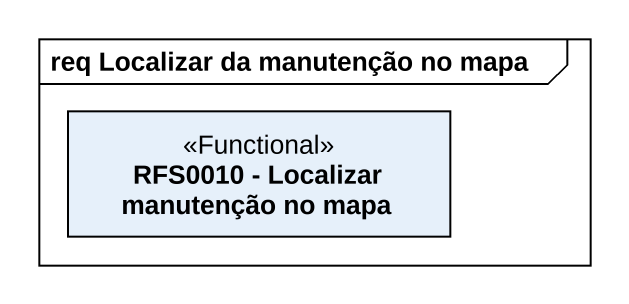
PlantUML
@startuml
mainframe req Localizar da manutenção no mapa
hide circle
hide empty members
class "RFS0010 - Localizar manutenção no mapa" as RFS0010_Localizar <<Functional>>
@enduml
